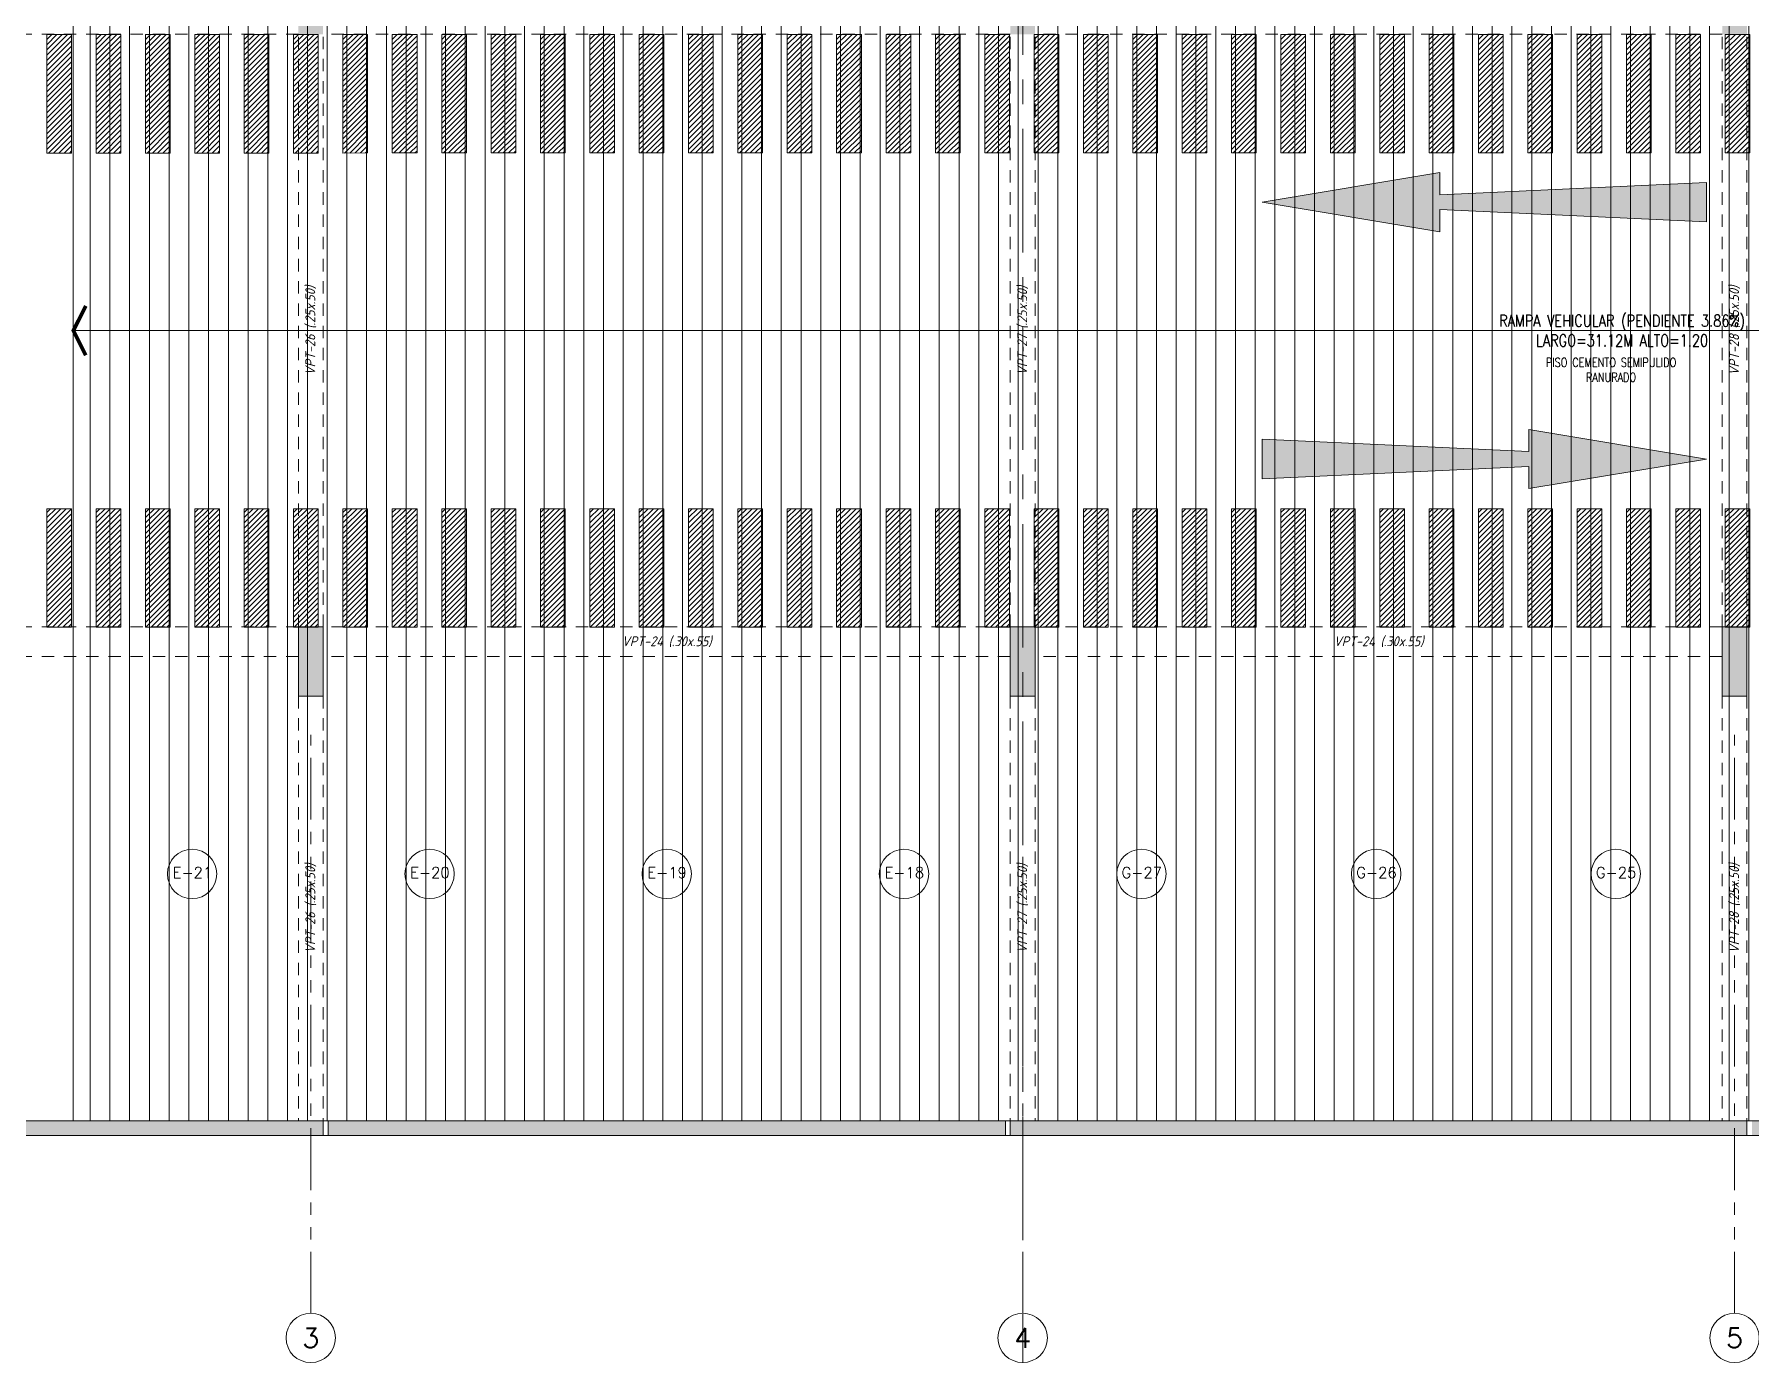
# Model space of a CAD drawing. Header units: millimetres. Extents: x 2085 to 2829, y 1352 to 1631.
# Drawn here: x 2125.02 to 2142.4, y 1440.64 to 1454.09 of the extents above; entities that cross this region are included whole.
import ezdxf
from ezdxf.enums import TextEntityAlignment as Align

# ---------------------------------------------------------------- set-up
doc = ezdxf.new("R2010")
doc.units = ezdxf.units.MM
for name, pattern in [('CENTER', [2, 1.25, -0.25, 0.25, -0.25]), ('HIDDEN', [0.375, 0.25, -0.125]), ('HIDDEN2', [0.1875, 0.125, -0.0625]), ('PHANTOM', [2.5, 1.25, -0.25, 0.25, -0.25, 0.25, -0.25]), ('PHANTOM2', [1.25, 0.625, -0.125, 0.125, -0.125, 0.125, -0.125])]:
    doc.linetypes.add(name, pattern=pattern)
doc.layers.get('0').update_dxf_attribs({"color": 251, "lineweight": 9})
for name, color, linetype, lineweight in [('A-EJES', 251, 'PHANTOM', 9), ('A-ESTRUCTURA-HATCH', 251, 'Continuous', 13), ('A-ESTRUCTURA-PLACAS', 251, 'Continuous', 13), ('A-ESTRUCTURA-VIGAS', 251, 'HIDDEN2', 13), ('A-HATCH', 251, 'Continuous', 9), ('A-LINEAS', 251, 'Continuous', 9), ('A-MUROS', 251, 'Continuous', 9), ('A-NUMERO ESTAC', 251, 'Continuous', 13), ('A-TEXTO-ACABADO PISO', 251, 'Continuous', 13), ('A-TEXTO-AMBIENTES', 251, 'Continuous', 9), ('A-TEXTO-INDICACIONES', 251, 'Continuous', 13), ('CIRCULACION PEATONAL', 251, 'Continuous', 13)]:
    doc.layers.add(name, color=color, linetype=linetype, lineweight=lineweight)
doc.layers.add('A-ETAPAS', color=251, linetype='Continuous', lineweight=9, plot=False)
doc.layers.add('A_50_Vigas Chata', color=251, linetype='HIDDEN', lineweight=13, plot=False)
doc.styles.add('APPIA -TEXTOS-GENERALES', font='isocp.shx', dxfattribs={"oblique": 15})
doc.styles.add('ROMANS', font='romans.shx', dxfattribs={"width": 0.8})

# ---------------------------------------------------------------- blocks, each defined once
blk = doc.blocks.new('EST P2')
at = {"layer": 'A-ESTRUCTURA-HATCH'}
h = blk.add_hatch(color=256, dxfattribs=at)
h.dxf.hatch_style = 1
h.paths.add_polyline_path([(-19.425, 5.95), (-23.374, 5.95), (-23.374, 5), (-25.49, 5), (-25.49, 4.85), (-23.224, 4.85), (-23.224, 5.75), (-19.575, 5.75), (-19.575, 4.85), (-18.03, 4.85), (-18.03, 5), (-19.425, 5)])
h.paths.add_polyline_path([(-25.54, 5), (-32.4, 5), (-32.4, 4.85), (-25.54, 4.85)])
h.paths.add_polyline_path([(-32.45, 5), (-39.91, 5), (-39.91, 4.85), (-32.45, 4.85)])
h.paths.add_polyline_path([(-39.96, 5), (-44.735, 5), (-44.735, 4.85), (-39.96, 4.85)])
h.paths.add_polyline_path([(-44.785, 5.05), (-45.035, 5.05), (-45.035, 0.15), (-47.24, 0.15), (-47.24, -0.15), (-44.785, -0.15)])
h.paths.add_polyline_path([(-46.99, -0.2), (-47.24, -0.2), (-47.24, -6.1), (-46.99, -6.1)])
h.paths.add_polyline_path([(-46.99, -6.15), (-47.24, -6.15), (-47.24, -11.4), (-46.99, -11.4)])
h.paths.add_polyline_path([(-39.96, -11.15), (-46.94, -11.15), (-46.94, -11.3), (-39.96, -11.3)])
h.paths.add_polyline_path([(-32.45, -11.15), (-39.91, -11.15), (-39.91, -11.3), (-32.45, -11.3)])
h.paths.add_polyline_path([(-25.54, -11.15), (-32.4, -11.15), (-32.4, -11.3), (-25.54, -11.3)])
h.paths.add_polyline_path([(-18.03, -11.15), (-25.49, -11.15), (-25.49, -11.3), (-18.03, -11.3)])
h.paths.add_polyline_path([(-11.12, -11.15), (-17.98, -11.15), (-17.98, -11.3), (-11.12, -11.3)])
h.paths.add_polyline_path([(-3.61, -11.15), (-11.07, -11.15), (-11.07, -11.3), (-3.61, -11.3)])
h.paths.add_polyline_path([(3.6, -11.15), (-3.56, -11.15), (-3.56, -11.3), (3.6, -11.3)])
h.paths.add_polyline_path([(12.2, -11.15), (3.65, -11.15), (3.65, -11.3), (12.2, -11.3)])
h.paths.add_polyline_path([(18.02, -11.15), (12.25, -11.15), (12.25, -11.3), (18.02, -11.3)])
h.paths.add_polyline_path([(23.02, -11.15), (18.07, -11.15), (18.07, -11.3), (23.02, -11.3)])
h.paths.add_polyline_path([(30.23, -11.15), (23.07, -11.15), (23.07, -11.3), (30.23, -11.3)])
h.paths.add_polyline_path([(35.53, -11.15), (30.28, -11.15), (30.28, -11.3), (35.53, -11.3)])
h.paths.add_polyline_path([(43.04, -11.15), (35.58, -11.15), (35.58, -11.3), (43.04, -11.3)])
h.paths.add_polyline_path([(49.95, -11.15), (43.09, -11.15), (43.09, -11.3), (49.95, -11.3)])
h.paths.add_polyline_path([(57.46, -11.15), (50, -11.15), (50, -11.3), (57.46, -11.3)])
h.paths.add_polyline_path([(64.37, -11.15), (57.51, -11.15), (57.51, -11.3), (64.37, -11.3)])
h.paths.add_polyline_path([(71.88, -11.15), (64.42, -11.15), (64.42, -11.3), (71.88, -11.3)])
h.paths.add_polyline_path([(59.801, -0.15), (60.001, -0.15, -0.616916), (65.272, 2.496), (65.272, -0.15), (65.422, -0.15), (65.422, 2.378, -0.221665), (66.601, -0.15), (66.801, -0.15, 0.99999)], flags=0)
h.paths.add_polyline_path([(72.801, -0.15), (73.001, -0.15, 1), (53.601, -0.15), (53.801, -0.15, -1)])
h.paths.add_polyline_path([(53.376, 5), (51.865, 5), (51.865, 4.85), (53.376, 4.85)])
h.paths.add_polyline_path([(51.865, 5), (47.915, 5), (47.915, -0.15), (50.25, -0.15), (50.25, 0), (48.065, 0), (48.065, 2.05), (50.015, 2.05), (50.015, 2.2), (48.065, 2.2), (48.065, 4.85), (51.715, 4.85), (51.715, 1.9), (51.865, 1.9), (51.865, 4.85), (51.865, 4.85)])
h.paths.add_polyline_path([(47.865, 5), (43.09, 5), (43.09, 4.85), (47.865, 4.85)])
h.paths.add_polyline_path([(43.04, 5), (35.58, 5), (35.58, 4.85), (43.04, 4.85)])
h.paths.add_polyline_path([(32.726, 5.95), (28.776, 5.95), (28.776, 5), (23.07, 5), (23.07, 4.85), (28.926, 4.85), (28.926, 5.75), (32.576, 5.75), (32.576, 4.85), (35.53, 4.85), (35.53, 5), (32.726, 5)])
h.paths.add_polyline_path([(23.02, 5), (18.07, 5), (18.07, 4.85), (23.02, 4.85)])
h.paths.add_polyline_path([(18.02, 5), (12.25, 5), (12.25, 4.85), (18.02, 4.85)])
h.paths.add_polyline_path([(12.2, 5), (5.876, 5), (5.876, 4.85), (12.2, 4.85)])
h.paths.add_polyline_path([(3.775, 5), (-3.56, 5), (-3.56, 4.85), (-0.175, 4.85), (-0.175, -0.151), (1.925, -0.151), (1.925, 0), (-0.025, 0), (-0.025, 2.05), (3.775, 2.05), (3.775, 2.2), (-0.025, 2.2), (-0.025, 4.85), (3.625, 4.85), (3.625, 3.2), (3.775, 3.2)])
h.paths.add_polyline_path([(-3.61, 5), (-11.07, 5), (-11.07, 4.85), (-3.61, 4.85)])
h.paths.add_polyline_path([(-11.12, 5), (-17.98, 5), (-17.98, 4.85), (-11.12, 4.85)])
h = blk.add_hatch(color=256, dxfattribs=at)
h.dxf.hatch_style = 1
h.paths.add_polyline_path([(-3.56, -6.15), (-3.31, -6.15), (-3.31, -6.85), (-3.56, -6.85)])
h.paths.add_polyline_path([(-3.56, 0.55), (-3.31, 0.55), (-3.31, -0.15), (-3.56, -0.15)])
h.paths.add_polyline_path([(-3.86, -6.15), (-3.61, -6.15), (-3.61, -6.85), (-3.86, -6.85)])
h.paths.add_polyline_path([(-3.86, 0.55), (-3.61, 0.55), (-3.61, -0.15), (-3.86, -0.15)])
h.paths.add_polyline_path([(-11.07, -6.15), (-10.82, -6.15), (-10.82, -6.85), (-11.07, -6.85)])
h.paths.add_polyline_path([(-11.07, 0.55), (-10.82, 0.55), (-10.82, -0.15), (-11.07, -0.15)])
h.paths.add_polyline_path([(-18.28, -6.15), (-18.03, -6.15), (-18.03, -6.85), (-18.28, -6.85)])
h.paths.add_polyline_path([(-18.28, 0.55), (-18.03, 0.55), (-18.03, -0.15), (-18.28, -0.15)])
h.paths.add_polyline_path([(-25.49, -6.15), (-25.24, -6.15), (-25.24, -6.85), (-25.49, -6.85)])
h.paths.add_polyline_path([(-25.49, 0.55), (-25.24, 0.55), (-25.24, -0.15), (-25.49, -0.15)])
h.paths.add_polyline_path([(-32.7, -6.15), (-32.45, -6.15), (-32.45, -6.85), (-32.7, -6.85)])
h.paths.add_polyline_path([(-32.7, 0.55), (-32.45, 0.55), (-32.45, -0.15), (-32.7, -0.15)])
h.paths.add_polyline_path([(-39.91, -6.15), (-39.66, -6.15), (-39.66, -6.85), (-39.91, -6.85)])
h.paths.add_polyline_path([(-39.91, 0.55), (-39.66, 0.55), (-39.66, -0.15), (-39.91, -0.15)])
h.paths.add_polyline_path([(3.65, -6.15), (3.9, -6.15), (3.9, -6.85), (3.65, -6.85)])
h.paths.add_polyline_path([(3.626, 0.55), (3.9, 0.55), (3.9, -0.15), (3.626, -0.15)])
h.paths.add_polyline_path([(42.79, -6.15), (43.04, -6.15), (43.04, -6.85), (42.79, -6.85)])
h.paths.add_polyline_path([(42.79, 0.55), (43.04, 0.55), (43.04, -0.15), (42.79, -0.15)])
h.paths.add_polyline_path([(35.58, -6.15), (35.83, -6.15), (35.83, -6.85), (35.58, -6.85)])
h.paths.add_polyline_path([(35.58, 0.55), (35.83, 0.55), (35.83, -0.15), (35.58, -0.15)])
h.paths.add_polyline_path([(35.28, -6.15), (35.53, -6.15), (35.53, -6.85), (35.28, -6.85)])
h.paths.add_polyline_path([(35.28, 0.55), (35.53, 0.55), (35.53, -0.15), (35.28, -0.15)])
h.paths.add_polyline_path([(30.28, -6.15), (30.53, -6.15), (30.53, -6.85), (30.28, -6.85)])
h.paths.add_polyline_path([(30.28, 0.55), (30.53, 0.55), (30.53, -0.15), (30.28, -0.15)])
h.paths.add_polyline_path([(23.07, -6.15), (23.32, -6.15), (23.32, -6.85), (23.07, -6.85)])
h.paths.add_polyline_path([(23.07, 0.55), (23.32, 0.55), (23.32, -0.15), (23.07, -0.15)])
h.paths.add_polyline_path([(18.07, -6.15), (18.32, -6.15), (18.32, -6.85), (18.07, -6.85)])
h.paths.add_polyline_path([(18.07, 0.55), (18.32, 0.55), (18.32, -0.15), (18.07, -0.15)])
h.paths.add_polyline_path([(10.86, -6.15), (11.11, -6.15), (11.11, -6.85), (10.86, -6.85)])
h.paths.add_polyline_path([(10.86, 0.55), (11.11, 0.55), (11.11, -0.15), (10.86, -0.15)])
h.paths.add_polyline_path([(71.63, -6.15), (71.88, -6.15), (71.88, -6.85), (71.63, -6.85)])
h.paths.add_polyline_path([(64.42, -6.15), (64.67, -6.15), (64.67, -6.85), (64.42, -6.85)])
h.paths.add_polyline_path([(57.21, -6.15), (57.46, -6.15), (57.46, -6.85), (57.21, -6.85)])
h.paths.add_polyline_path([(50, -6.15), (50.25, -6.15), (50.25, -6.85), (50, -6.85)])
at = {"layer": 'A-ESTRUCTURA-PLACAS'}
for points in [[(-32.7, -6.15), (-32.45, -6.15), (-32.45, -6.85), (-32.7, -6.85)], [(-25.49, -6.15), (-25.24, -6.15), (-25.24, -6.85), (-25.49, -6.85)], [(-18.28, -6.15), (-18.03, -6.15), (-18.03, -6.85), (-18.28, -6.85)], [(-32.45, -11.3), (-39.91, -11.3), (-39.91, -11.15), (-32.45, -11.15)], [(-25.54, -11.3), (-32.4, -11.3), (-32.4, -11.15), (-25.54, -11.15)]]:
    blk.add_lwpolyline(points, close=True, dxfattribs=at)
blk.add_lwpolyline([(-18.03, -11.15), (-18.03, -11.3), (-25.49, -11.3), (-25.49, -11.15), (-18.03, -11.15)], dxfattribs=at)
at = {"layer": 'A-ESTRUCTURA-VIGAS'}
for points in [[(-32.7, -0.15), (-39.66, -0.15)], [(-32.7, -6.15), (-32.7, -0.15)], [(-32.45, -6.15), (-32.45, -0.15)], [(-25.49, -0.15), (-32.45, -0.15)], [(-25.49, -6.15), (-25.49, -0.15)], [(-25.24, -6.15), (-25.24, -0.15)], [(-18.28, -0.15), (-25.24, -0.15)], [(-18.28, -6.15), (-18.28, -0.15)], [(-18.03, -6.15), (-18.03, -0.15)], [(-32.7, -6.15), (-39.66, -6.15)], [(-25.49, -6.15), (-32.45, -6.15)], [(-18.28, -6.15), (-25.24, -6.15)], [(-32.7, -6.45), (-39.66, -6.45)], [(-25.49, -6.45), (-32.45, -6.45)], [(-18.28, -6.45), (-25.24, -6.45)], [(-32.7, -6.85), (-32.7, -11.15)], [(-32.45, -6.85), (-32.45, -11.15)], [(-25.49, -6.85), (-25.49, -11.15)], [(-25.24, -6.85), (-25.24, -11.15)], [(-18.28, -6.85), (-18.28, -11.15)], [(-18.03, -6.85), (-18.03, -11.15)]]:
    blk.add_lwpolyline(points, dxfattribs=at)
at = {"layer": 'A_50_Vigas Chata', "char_height": 0.1, "attachment_point": 5, "rotation": 90, "style": 'APPIA -TEXTOS-GENERALES'}
for s, insert in [('VPT-26 (.25x.50)', (-32.575, -3.15)), ('VPT-27 (.25x.50)', (-25.365, -3.15)), ('VPT-28 (.25x.50)', (-18.155, -3.15)), ('VPT-26 (.25x.50)', (-32.575, -9)), ('VPT-27 (.25x.50)', (-25.365, -9)), ('VPT-28 (.25x.50)', (-18.155, -9))]:
    blk.add_mtext(s, dxfattribs=dict(at, insert=insert))
at = {"layer": 'A_50_Vigas Chata', "char_height": 0.1, "attachment_point": 5, "style": 'APPIA -TEXTOS-GENERALES'}
for insert in [(-28.97, -6.3), (-21.76, -6.3)]:
    blk.add_mtext('VPT-24 (.30x.55)', dxfattribs=dict(at, insert=insert))
blk = doc.blocks.new('*U112')
at = {"layer": 'CIRCULACION PEATONAL'}
h = blk.add_hatch(dxfattribs=at)
h.set_pattern_fill('ANSI31', color=256, scale=0.3)
h.set_pattern_definition([(45, (88.250368, 0), (-0.0265165, 0.0265165), [])])
h.paths.add_polyline_path([(88.547, 0.228), (88.297, 0.228), (88.297, -0.972), (88.547, -0.972)])
h = blk.add_hatch(dxfattribs=at)
h.set_pattern_fill('ANSI31', color=256, scale=0.3)
h.set_pattern_definition([(45, (88.750368, 0), (-0.0265165, 0.0265165), [])])
h.paths.add_polyline_path([(89.047, 0.228), (88.797, 0.228), (88.797, -0.972), (89.047, -0.972)])
h = blk.add_hatch(dxfattribs=at)
h.set_pattern_fill('ANSI31', color=256, scale=0.3)
h.set_pattern_definition([(45, (89.250368, 0), (-0.0265165, 0.0265165), [])])
h.paths.add_polyline_path([(89.547, 0.228), (89.297, 0.228), (89.297, -0.972), (89.547, -0.972)])
h = blk.add_hatch(dxfattribs=at)
h.set_pattern_fill('ANSI31', color=256, scale=0.3)
h.set_pattern_definition([(45, (89.750368, 0), (-0.0265165, 0.0265165), [])])
h.paths.add_polyline_path([(90.047, 0.228), (89.797, 0.228), (89.797, -0.972), (90.047, -0.972)])
h = blk.add_hatch(dxfattribs=at)
h.set_pattern_fill('ANSI31', color=256, scale=0.3)
h.set_pattern_definition([(45, (90.250368, 0), (-0.0265165, 0.0265165), [])])
h.paths.add_polyline_path([(90.547, 0.228), (90.297, 0.228), (90.297, -0.972), (90.547, -0.972)])
h = blk.add_hatch(dxfattribs=at)
h.set_pattern_fill('ANSI31', color=256, scale=0.3)
h.set_pattern_definition([(45, (90.750368, 0), (-0.0265165, 0.0265165), [])])
h.paths.add_polyline_path([(91.047, 0.228), (90.797, 0.228), (90.797, -0.972), (91.047, -0.972)])
h = blk.add_hatch(dxfattribs=at)
h.set_pattern_fill('ANSI31', color=256, scale=0.3)
h.set_pattern_definition([(45, (91.250368, 0), (-0.0265165, 0.0265165), [])])
h.paths.add_polyline_path([(91.547, 0.228), (91.297, 0.228), (91.297, -0.972), (91.547, -0.972)])
h = blk.add_hatch(dxfattribs=at)
h.set_pattern_fill('ANSI31', color=256, scale=0.3)
h.set_pattern_definition([(45, (91.750368, 0), (-0.0265165, 0.0265165), [])])
h.paths.add_polyline_path([(92.047, 0.228), (91.797, 0.228), (91.797, -0.972), (92.047, -0.972)])
h = blk.add_hatch(dxfattribs=at)
h.set_pattern_fill('ANSI31', color=256, scale=0.3)
h.set_pattern_definition([(45, (92.250368, 0), (-0.0265165, 0.0265165), [])])
h.paths.add_polyline_path([(92.547, 0.228), (92.297, 0.228), (92.297, -0.972), (92.547, -0.972)])
h = blk.add_hatch(dxfattribs=at)
h.set_pattern_fill('ANSI31', color=256, scale=0.3)
h.set_pattern_definition([(45, (92.750368, 0), (-0.0265165, 0.0265165), [])])
h.paths.add_polyline_path([(93.047, 0.228), (92.797, 0.228), (92.797, -0.972), (93.047, -0.972)])
h = blk.add_hatch(dxfattribs=at)
h.set_pattern_fill('ANSI31', color=256, scale=0.3)
h.set_pattern_definition([(45, (93.250368, 0), (-0.0265165, 0.0265165), [])])
h.paths.add_polyline_path([(93.547, 0.228), (93.297, 0.228), (93.297, -0.972), (93.547, -0.972)])
h = blk.add_hatch(dxfattribs=at)
h.set_pattern_fill('ANSI31', color=256, scale=0.3)
h.set_pattern_definition([(45, (93.750368, 0), (-0.0265165, 0.0265165), [])])
h.paths.add_polyline_path([(94.047, 0.228), (93.797, 0.228), (93.797, -0.972), (94.047, -0.972)])
h = blk.add_hatch(dxfattribs=at)
h.set_pattern_fill('ANSI31', color=256, scale=0.3)
h.set_pattern_definition([(45, (94.250368, 0), (-0.0265165, 0.0265165), [])])
h.paths.add_polyline_path([(94.547, 0.228), (94.297, 0.228), (94.297, -0.972), (94.547, -0.972)])
h = blk.add_hatch(dxfattribs=at)
h.set_pattern_fill('ANSI31', color=256, scale=0.3)
h.set_pattern_definition([(45, (94.750368, 0), (-0.0265165, 0.0265165), [])])
h.paths.add_polyline_path([(95.047, 0.228), (94.797, 0.228), (94.797, -0.972), (95.047, -0.972)])
h = blk.add_hatch(dxfattribs=at)
h.set_pattern_fill('ANSI31', color=256, scale=0.3)
h.set_pattern_definition([(45, (95.250368, 0), (-0.0265165, 0.0265165), [])])
h.paths.add_polyline_path([(95.547, 0.228), (95.297, 0.228), (95.297, -0.972), (95.547, -0.972)])
h = blk.add_hatch(dxfattribs=at)
h.set_pattern_fill('ANSI31', color=256, scale=0.3)
h.set_pattern_definition([(45, (95.750368, 0), (-0.0265165, 0.0265165), [])])
h.paths.add_polyline_path([(96.047, 0.228), (95.797, 0.228), (95.797, -0.972), (96.047, -0.972)])
h = blk.add_hatch(dxfattribs=at)
h.set_pattern_fill('ANSI31', color=256, scale=0.3)
h.set_pattern_definition([(45, (96.250368, 0), (-0.0265165, 0.0265165), [])])
h.paths.add_polyline_path([(96.547, 0.228), (96.297, 0.228), (96.297, -0.972), (96.547, -0.972)])
h = blk.add_hatch(dxfattribs=at)
h.set_pattern_fill('ANSI31', color=256, scale=0.3)
h.set_pattern_definition([(45, (96.750368, 0), (-0.0265165, 0.0265165), [])])
h.paths.add_polyline_path([(97.047, 0.228), (96.797, 0.228), (96.797, -0.972), (97.047, -0.972)])
h = blk.add_hatch(dxfattribs=at)
h.set_pattern_fill('ANSI31', color=256, scale=0.3)
h.set_pattern_definition([(45, (97.250368, 0), (-0.0265165, 0.0265165), [])])
h.paths.add_polyline_path([(97.547, 0.228), (97.297, 0.228), (97.297, -0.972), (97.547, -0.972)])
h = blk.add_hatch(dxfattribs=at)
h.set_pattern_fill('ANSI31', color=256, scale=0.3)
h.set_pattern_definition([(45, (97.750368, 0), (-0.0265165, 0.0265165), [])])
h.paths.add_polyline_path([(98.047, 0.228), (97.797, 0.228), (97.797, -0.972), (98.047, -0.972)])
h = blk.add_hatch(dxfattribs=at)
h.set_pattern_fill('ANSI31', color=256, scale=0.3)
h.set_pattern_definition([(45, (98.250368, 0), (-0.0265165, 0.0265165), [])])
h.paths.add_polyline_path([(98.547, 0.228), (98.297, 0.228), (98.297, -0.972), (98.547, -0.972)])
h = blk.add_hatch(dxfattribs=at)
h.set_pattern_fill('ANSI31', color=256, scale=0.3)
h.set_pattern_definition([(45, (98.750368, 0), (-0.0265165, 0.0265165), [])])
h.paths.add_polyline_path([(99.047, 0.228), (98.797, 0.228), (98.797, -0.972), (99.047, -0.972)])
h = blk.add_hatch(dxfattribs=at)
h.set_pattern_fill('ANSI31', color=256, scale=0.3)
h.set_pattern_definition([(45, (99.250368, 0), (-0.0265165, 0.0265165), [])])
h.paths.add_polyline_path([(99.547, 0.228), (99.297, 0.228), (99.297, -0.972), (99.547, -0.972)])
h = blk.add_hatch(dxfattribs=at)
h.set_pattern_fill('ANSI31', color=256, scale=0.3)
h.set_pattern_definition([(45, (99.750368, 0), (-0.0265165, 0.0265165), [])])
h.paths.add_polyline_path([(100.047, 0.228), (99.797, 0.228), (99.797, -0.972), (100.047, -0.972)])
h = blk.add_hatch(dxfattribs=at)
h.set_pattern_fill('ANSI31', color=256, scale=0.3)
h.set_pattern_definition([(45, (100.250368, 0), (-0.0265165, 0.0265165), [])])
h.paths.add_polyline_path([(100.547, 0.228), (100.297, 0.228), (100.297, -0.972), (100.547, -0.972)])
h = blk.add_hatch(dxfattribs=at)
h.set_pattern_fill('ANSI31', color=256, scale=0.3)
h.set_pattern_definition([(45, (100.750368, 0), (-0.0265165, 0.0265165), [])])
h.paths.add_polyline_path([(101.047, 0.228), (100.797, 0.228), (100.797, -0.972), (101.047, -0.972)])
h = blk.add_hatch(dxfattribs=at)
h.set_pattern_fill('ANSI31', color=256, scale=0.3)
h.set_pattern_definition([(45, (101.250368, 0), (-0.0265165, 0.0265165), [])])
h.paths.add_polyline_path([(101.547, 0.228), (101.297, 0.228), (101.297, -0.972), (101.547, -0.972)])
h = blk.add_hatch(dxfattribs=at)
h.set_pattern_fill('ANSI31', color=256, scale=0.3)
h.set_pattern_definition([(45, (101.750368, 0), (-0.0265165, 0.0265165), [])])
h.paths.add_polyline_path([(102.047, 0.228), (101.797, 0.228), (101.797, -0.972), (102.047, -0.972)])
h = blk.add_hatch(dxfattribs=at)
h.set_pattern_fill('ANSI31', color=256, scale=0.3)
h.set_pattern_definition([(45, (102.250368, 0), (-0.0265165, 0.0265165), [])])
h.paths.add_polyline_path([(102.547, 0.228), (102.297, 0.228), (102.297, -0.972), (102.547, -0.972)])
h = blk.add_hatch(dxfattribs=at)
h.set_pattern_fill('ANSI31', color=256, scale=0.3)
h.set_pattern_definition([(45, (102.750368, 0), (-0.0265165, 0.0265165), [])])
h.paths.add_polyline_path([(103.047, 0.228), (102.797, 0.228), (102.797, -0.972), (103.047, -0.972)])
h = blk.add_hatch(dxfattribs=at)
h.set_pattern_fill('ANSI31', color=256, scale=0.3)
h.set_pattern_definition([(45, (103.250368, 0), (-0.0265165, 0.0265165), [])])
h.paths.add_polyline_path([(103.547, 0.228), (103.297, 0.228), (103.297, -0.972), (103.547, -0.972)])
h = blk.add_hatch(dxfattribs=at)
h.set_pattern_fill('ANSI31', color=256, scale=0.3)
h.set_pattern_definition([(45, (103.750368, 0), (-0.0265165, 0.0265165), [])])
h.paths.add_polyline_path([(104.047, 0.228), (103.797, 0.228), (103.797, -0.972), (104.047, -0.972)])
h = blk.add_hatch(dxfattribs=at)
h.set_pattern_fill('ANSI31', color=256, scale=0.3)
h.set_pattern_definition([(45, (104.250368, 0), (-0.0265165, 0.0265165), [])])
h.paths.add_polyline_path([(104.547, 0.228), (104.297, 0.228), (104.297, -0.972), (104.547, -0.972)])
h = blk.add_hatch(dxfattribs=at)
h.set_pattern_fill('ANSI31', color=256, scale=0.3)
h.set_pattern_definition([(45, (104.750368, 0), (-0.0265165, 0.0265165), [])])
h.paths.add_polyline_path([(105.047, 0.228), (104.797, 0.228), (104.797, -0.972), (105.047, -0.972)])
h = blk.add_hatch(dxfattribs=at)
h.set_pattern_fill('ANSI31', color=256, scale=0.3)
h.set_pattern_definition([(45, (105.250368, 0), (-0.0265165, 0.0265165), [])])
h.paths.add_polyline_path([(105.547, 0.228), (105.297, 0.228), (105.297, -0.972), (105.547, -0.972)])
for points in [[(88.297, -0.972), (88.547, -0.972), (88.547, 0.228), (88.297, 0.228)], [(88.797, -0.972), (89.047, -0.972), (89.047, 0.228), (88.797, 0.228)], [(89.297, -0.972), (89.547, -0.972), (89.547, 0.228), (89.297, 0.228)], [(89.797, -0.972), (90.047, -0.972), (90.047, 0.228), (89.797, 0.228)], [(90.297, -0.972), (90.547, -0.972), (90.547, 0.228), (90.297, 0.228)], [(90.797, -0.972), (91.047, -0.972), (91.047, 0.228), (90.797, 0.228)], [(91.297, -0.972), (91.547, -0.972), (91.547, 0.228), (91.297, 0.228)], [(91.797, -0.972), (92.047, -0.972), (92.047, 0.228), (91.797, 0.228)], [(92.297, -0.972), (92.547, -0.972), (92.547, 0.228), (92.297, 0.228)], [(92.797, -0.972), (93.047, -0.972), (93.047, 0.228), (92.797, 0.228)], [(93.297, -0.972), (93.547, -0.972), (93.547, 0.228), (93.297, 0.228)], [(93.797, -0.972), (94.047, -0.972), (94.047, 0.228), (93.797, 0.228)], [(94.297, -0.972), (94.547, -0.972), (94.547, 0.228), (94.297, 0.228)], [(94.797, -0.972), (95.047, -0.972), (95.047, 0.228), (94.797, 0.228)], [(95.297, -0.972), (95.547, -0.972), (95.547, 0.228), (95.297, 0.228)], [(95.797, -0.972), (96.047, -0.972), (96.047, 0.228), (95.797, 0.228)], [(96.297, -0.972), (96.547, -0.972), (96.547, 0.228), (96.297, 0.228)], [(96.797, -0.972), (97.047, -0.972), (97.047, 0.228), (96.797, 0.228)], [(97.297, -0.972), (97.547, -0.972), (97.547, 0.228), (97.297, 0.228)], [(97.797, -0.972), (98.047, -0.972), (98.047, 0.228), (97.797, 0.228)], [(98.297, -0.972), (98.547, -0.972), (98.547, 0.228), (98.297, 0.228)], [(98.797, -0.972), (99.047, -0.972), (99.047, 0.228), (98.797, 0.228)], [(99.297, -0.972), (99.547, -0.972), (99.547, 0.228), (99.297, 0.228)], [(99.797, -0.972), (100.047, -0.972), (100.047, 0.228), (99.797, 0.228)], [(100.297, -0.972), (100.547, -0.972), (100.547, 0.228), (100.297, 0.228)], [(100.797, -0.972), (101.047, -0.972), (101.047, 0.228), (100.797, 0.228)], [(101.297, -0.972), (101.547, -0.972), (101.547, 0.228), (101.297, 0.228)], [(101.797, -0.972), (102.047, -0.972), (102.047, 0.228), (101.797, 0.228)], [(102.297, -0.972), (102.547, -0.972), (102.547, 0.228), (102.297, 0.228)], [(102.797, -0.972), (103.047, -0.972), (103.047, 0.228), (102.797, 0.228)], [(103.297, -0.972), (103.547, -0.972), (103.547, 0.228), (103.297, 0.228)], [(103.797, -0.972), (104.047, -0.972), (104.047, 0.228), (103.797, 0.228)], [(104.297, -0.972), (104.547, -0.972), (104.547, 0.228), (104.297, 0.228)], [(104.797, -0.972), (105.047, -0.972), (105.047, 0.228), (104.797, 0.228)], [(105.297, -0.972), (105.547, -0.972), (105.547, 0.228), (105.297, 0.228)]]:
    blk.add_lwpolyline(points, close=True, dxfattribs=at)
blk = doc.blocks.new('EJES 1P')
at = {"layer": 'A-EJES', "linetype": 'PHANTOM2'}
for points in [[(12.434, -18.151), (12.434, -12.292)], [(19.644, -18.151), (19.644, -12.292)], [(26.854, -18.151), (26.854, -12.292)]]:
    blk.add_lwpolyline(points, dxfattribs=at)
at = {"layer": 'A-EJES', "linetype": 'Continuous'}
for centre in [(12.434, -18.398), (19.644, -18.398), (26.854, -18.398)]:
    blk.add_circle(centre, 0.25, dxfattribs=at)
at = {"layer": 'A-EJES', "linetype": 'Continuous', "style": 'ROMANS'}
for s, p in [('3', (12.434, -18.398)), ('4', (19.644, -18.398)), ('5', (26.854, -18.398))]:
    blk.add_text(s, height=0.2, dxfattribs=at).set_placement(p, align=Align.MIDDLE_CENTER)
blk = doc.blocks.new('*U110')
at = {"layer": 'CIRCULACION PEATONAL'}
h = blk.add_hatch(dxfattribs=at)
h.set_pattern_fill('ANSI31', color=256, scale=0.3)
h.set_pattern_definition([(45, (79.250368, 0), (-0.0265165, 0.0265165), [])])
h.paths.add_polyline_path([(79.547, 0.228), (79.297, 0.228), (79.297, -0.972), (79.547, -0.972)])
h = blk.add_hatch(dxfattribs=at)
h.set_pattern_fill('ANSI31', color=256, scale=0.3)
h.set_pattern_definition([(45, (79.750368, 0), (-0.0265165, 0.0265165), [])])
h.paths.add_polyline_path([(80.047, 0.228), (79.797, 0.228), (79.797, -0.972), (80.047, -0.972)])
h = blk.add_hatch(dxfattribs=at)
h.set_pattern_fill('ANSI31', color=256, scale=0.3)
h.set_pattern_definition([(45, (80.250368, 0), (-0.0265165, 0.0265165), [])])
h.paths.add_polyline_path([(80.547, 0.228), (80.297, 0.228), (80.297, -0.972), (80.547, -0.972)])
h = blk.add_hatch(dxfattribs=at)
h.set_pattern_fill('ANSI31', color=256, scale=0.3)
h.set_pattern_definition([(45, (80.750368, 0), (-0.0265165, 0.0265165), [])])
h.paths.add_polyline_path([(81.047, 0.228), (80.797, 0.228), (80.797, -0.972), (81.047, -0.972)])
h = blk.add_hatch(dxfattribs=at)
h.set_pattern_fill('ANSI31', color=256, scale=0.3)
h.set_pattern_definition([(45, (81.250368, 0), (-0.0265165, 0.0265165), [])])
h.paths.add_polyline_path([(81.547, 0.228), (81.297, 0.228), (81.297, -0.972), (81.547, -0.972)])
h = blk.add_hatch(dxfattribs=at)
h.set_pattern_fill('ANSI31', color=256, scale=0.3)
h.set_pattern_definition([(45, (81.750368, 0), (-0.0265165, 0.0265165), [])])
h.paths.add_polyline_path([(82.047, 0.228), (81.797, 0.228), (81.797, -0.972), (82.047, -0.972)])
h = blk.add_hatch(dxfattribs=at)
h.set_pattern_fill('ANSI31', color=256, scale=0.3)
h.set_pattern_definition([(45, (82.250368, 0), (-0.0265165, 0.0265165), [])])
h.paths.add_polyline_path([(82.547, 0.228), (82.297, 0.228), (82.297, -0.972), (82.547, -0.972)])
h = blk.add_hatch(dxfattribs=at)
h.set_pattern_fill('ANSI31', color=256, scale=0.3)
h.set_pattern_definition([(45, (82.750368, 0), (-0.0265165, 0.0265165), [])])
h.paths.add_polyline_path([(83.047, 0.228), (82.797, 0.228), (82.797, -0.972), (83.047, -0.972)])
h = blk.add_hatch(dxfattribs=at)
h.set_pattern_fill('ANSI31', color=256, scale=0.3)
h.set_pattern_definition([(45, (83.250368, 0), (-0.0265165, 0.0265165), [])])
h.paths.add_polyline_path([(83.547, 0.228), (83.297, 0.228), (83.297, -0.972), (83.547, -0.972)])
h = blk.add_hatch(dxfattribs=at)
h.set_pattern_fill('ANSI31', color=256, scale=0.3)
h.set_pattern_definition([(45, (83.750368, 0), (-0.0265165, 0.0265165), [])])
h.paths.add_polyline_path([(84.047, 0.228), (83.797, 0.228), (83.797, -0.972), (84.047, -0.972)])
h = blk.add_hatch(dxfattribs=at)
h.set_pattern_fill('ANSI31', color=256, scale=0.3)
h.set_pattern_definition([(45, (84.250368, 0), (-0.0265165, 0.0265165), [])])
h.paths.add_polyline_path([(84.547, 0.228), (84.297, 0.228), (84.297, -0.972), (84.547, -0.972)])
h = blk.add_hatch(dxfattribs=at)
h.set_pattern_fill('ANSI31', color=256, scale=0.3)
h.set_pattern_definition([(45, (84.750368, 0), (-0.0265165, 0.0265165), [])])
h.paths.add_polyline_path([(85.047, 0.228), (84.797, 0.228), (84.797, -0.972), (85.047, -0.972)])
h = blk.add_hatch(dxfattribs=at)
h.set_pattern_fill('ANSI31', color=256, scale=0.3)
h.set_pattern_definition([(45, (85.250368, 0), (-0.0265165, 0.0265165), [])])
h.paths.add_polyline_path([(85.547, 0.228), (85.297, 0.228), (85.297, -0.972), (85.547, -0.972)])
h = blk.add_hatch(dxfattribs=at)
h.set_pattern_fill('ANSI31', color=256, scale=0.3)
h.set_pattern_definition([(45, (85.750368, 0), (-0.0265165, 0.0265165), [])])
h.paths.add_polyline_path([(86.047, 0.228), (85.797, 0.228), (85.797, -0.972), (86.047, -0.972)])
h = blk.add_hatch(dxfattribs=at)
h.set_pattern_fill('ANSI31', color=256, scale=0.3)
h.set_pattern_definition([(45, (86.250368, 0), (-0.0265165, 0.0265165), [])])
h.paths.add_polyline_path([(86.547, 0.228), (86.297, 0.228), (86.297, -0.972), (86.547, -0.972)])
h = blk.add_hatch(dxfattribs=at)
h.set_pattern_fill('ANSI31', color=256, scale=0.3)
h.set_pattern_definition([(45, (86.750368, 0), (-0.0265165, 0.0265165), [])])
h.paths.add_polyline_path([(87.047, 0.228), (86.797, 0.228), (86.797, -0.972), (87.047, -0.972)])
h = blk.add_hatch(dxfattribs=at)
h.set_pattern_fill('ANSI31', color=256, scale=0.3)
h.set_pattern_definition([(45, (87.250368, 0), (-0.0265165, 0.0265165), [])])
h.paths.add_polyline_path([(87.547, 0.228), (87.297, 0.228), (87.297, -0.972), (87.547, -0.972)])
h = blk.add_hatch(dxfattribs=at)
h.set_pattern_fill('ANSI31', color=256, scale=0.3)
h.set_pattern_definition([(45, (87.750368, 0), (-0.0265165, 0.0265165), [])])
h.paths.add_polyline_path([(88.047, 0.228), (87.797, 0.228), (87.797, -0.972), (88.047, -0.972)])
h = blk.add_hatch(dxfattribs=at)
h.set_pattern_fill('ANSI31', color=256, scale=0.3)
h.set_pattern_definition([(45, (88.250368, 0), (-0.0265165, 0.0265165), [])])
h.paths.add_polyline_path([(88.547, 0.228), (88.297, 0.228), (88.297, -0.972), (88.547, -0.972)])
h = blk.add_hatch(dxfattribs=at)
h.set_pattern_fill('ANSI31', color=256, scale=0.3)
h.set_pattern_definition([(45, (88.750368, 0), (-0.0265165, 0.0265165), [])])
h.paths.add_polyline_path([(89.047, 0.228), (88.797, 0.228), (88.797, -0.972), (89.047, -0.972)])
h = blk.add_hatch(dxfattribs=at)
h.set_pattern_fill('ANSI31', color=256, scale=0.3)
h.set_pattern_definition([(45, (89.250368, 0), (-0.0265165, 0.0265165), [])])
h.paths.add_polyline_path([(89.547, 0.228), (89.297, 0.228), (89.297, -0.972), (89.547, -0.972)])
h = blk.add_hatch(dxfattribs=at)
h.set_pattern_fill('ANSI31', color=256, scale=0.3)
h.set_pattern_definition([(45, (89.750368, 0), (-0.0265165, 0.0265165), [])])
h.paths.add_polyline_path([(90.047, 0.228), (89.797, 0.228), (89.797, -0.972), (90.047, -0.972)])
h = blk.add_hatch(dxfattribs=at)
h.set_pattern_fill('ANSI31', color=256, scale=0.3)
h.set_pattern_definition([(45, (90.250368, 0), (-0.0265165, 0.0265165), [])])
h.paths.add_polyline_path([(90.547, 0.228), (90.297, 0.228), (90.297, -0.972), (90.547, -0.972)])
h = blk.add_hatch(dxfattribs=at)
h.set_pattern_fill('ANSI31', color=256, scale=0.3)
h.set_pattern_definition([(45, (90.750368, 0), (-0.0265165, 0.0265165), [])])
h.paths.add_polyline_path([(91.047, 0.228), (90.797, 0.228), (90.797, -0.972), (91.047, -0.972)])
h = blk.add_hatch(dxfattribs=at)
h.set_pattern_fill('ANSI31', color=256, scale=0.3)
h.set_pattern_definition([(45, (91.250368, 0), (-0.0265165, 0.0265165), [])])
h.paths.add_polyline_path([(91.547, 0.228), (91.297, 0.228), (91.297, -0.972), (91.547, -0.972)])
h = blk.add_hatch(dxfattribs=at)
h.set_pattern_fill('ANSI31', color=256, scale=0.3)
h.set_pattern_definition([(45, (91.750368, 0), (-0.0265165, 0.0265165), [])])
h.paths.add_polyline_path([(92.047, 0.228), (91.797, 0.228), (91.797, -0.972), (92.047, -0.972)])
h = blk.add_hatch(dxfattribs=at)
h.set_pattern_fill('ANSI31', color=256, scale=0.3)
h.set_pattern_definition([(45, (92.250368, 0), (-0.0265165, 0.0265165), [])])
h.paths.add_polyline_path([(92.547, 0.228), (92.297, 0.228), (92.297, -0.972), (92.547, -0.972)])
h = blk.add_hatch(dxfattribs=at)
h.set_pattern_fill('ANSI31', color=256, scale=0.3)
h.set_pattern_definition([(45, (92.750368, 0), (-0.0265165, 0.0265165), [])])
h.paths.add_polyline_path([(93.047, 0.228), (92.797, 0.228), (92.797, -0.972), (93.047, -0.972)])
h = blk.add_hatch(dxfattribs=at)
h.set_pattern_fill('ANSI31', color=256, scale=0.3)
h.set_pattern_definition([(45, (93.250368, 0), (-0.0265165, 0.0265165), [])])
h.paths.add_polyline_path([(93.547, 0.228), (93.297, 0.228), (93.297, -0.972), (93.547, -0.972)])
h = blk.add_hatch(dxfattribs=at)
h.set_pattern_fill('ANSI31', color=256, scale=0.3)
h.set_pattern_definition([(45, (93.750368, 0), (-0.0265165, 0.0265165), [])])
h.paths.add_polyline_path([(94.047, 0.228), (93.797, 0.228), (93.797, -0.972), (94.047, -0.972)])
h = blk.add_hatch(dxfattribs=at)
h.set_pattern_fill('ANSI31', color=256, scale=0.3)
h.set_pattern_definition([(45, (94.250368, 0), (-0.0265165, 0.0265165), [])])
h.paths.add_polyline_path([(94.547, 0.228), (94.297, 0.228), (94.297, -0.972), (94.547, -0.972)])
h = blk.add_hatch(dxfattribs=at)
h.set_pattern_fill('ANSI31', color=256, scale=0.3)
h.set_pattern_definition([(45, (94.750368, 0), (-0.0265165, 0.0265165), [])])
h.paths.add_polyline_path([(95.047, 0.228), (94.797, 0.228), (94.797, -0.972), (95.047, -0.972)])
h = blk.add_hatch(dxfattribs=at)
h.set_pattern_fill('ANSI31', color=256, scale=0.3)
h.set_pattern_definition([(45, (95.250368, 0), (-0.0265165, 0.0265165), [])])
h.paths.add_polyline_path([(95.547, 0.228), (95.297, 0.228), (95.297, -0.972), (95.547, -0.972)])
h = blk.add_hatch(dxfattribs=at)
h.set_pattern_fill('ANSI31', color=256, scale=0.3)
h.set_pattern_definition([(45, (95.750368, 0), (-0.0265165, 0.0265165), [])])
h.paths.add_polyline_path([(96.047, 0.228), (95.797, 0.228), (95.797, -0.972), (96.047, -0.972)])
h = blk.add_hatch(dxfattribs=at)
h.set_pattern_fill('ANSI31', color=256, scale=0.3)
h.set_pattern_definition([(45, (96.250368, 0), (-0.0265165, 0.0265165), [])])
h.paths.add_polyline_path([(96.547, 0.228), (96.297, 0.228), (96.297, -0.972), (96.547, -0.972)])
for points in [[(79.297, -0.972), (79.547, -0.972), (79.547, 0.228), (79.297, 0.228)], [(79.797, -0.972), (80.047, -0.972), (80.047, 0.228), (79.797, 0.228)], [(80.297, -0.972), (80.547, -0.972), (80.547, 0.228), (80.297, 0.228)], [(80.797, -0.972), (81.047, -0.972), (81.047, 0.228), (80.797, 0.228)], [(81.297, -0.972), (81.547, -0.972), (81.547, 0.228), (81.297, 0.228)], [(81.797, -0.972), (82.047, -0.972), (82.047, 0.228), (81.797, 0.228)], [(82.297, -0.972), (82.547, -0.972), (82.547, 0.228), (82.297, 0.228)], [(82.797, -0.972), (83.047, -0.972), (83.047, 0.228), (82.797, 0.228)], [(83.297, -0.972), (83.547, -0.972), (83.547, 0.228), (83.297, 0.228)], [(83.797, -0.972), (84.047, -0.972), (84.047, 0.228), (83.797, 0.228)], [(84.297, -0.972), (84.547, -0.972), (84.547, 0.228), (84.297, 0.228)], [(84.797, -0.972), (85.047, -0.972), (85.047, 0.228), (84.797, 0.228)], [(85.297, -0.972), (85.547, -0.972), (85.547, 0.228), (85.297, 0.228)], [(85.797, -0.972), (86.047, -0.972), (86.047, 0.228), (85.797, 0.228)], [(86.297, -0.972), (86.547, -0.972), (86.547, 0.228), (86.297, 0.228)], [(86.797, -0.972), (87.047, -0.972), (87.047, 0.228), (86.797, 0.228)], [(87.297, -0.972), (87.547, -0.972), (87.547, 0.228), (87.297, 0.228)], [(87.797, -0.972), (88.047, -0.972), (88.047, 0.228), (87.797, 0.228)], [(88.297, -0.972), (88.547, -0.972), (88.547, 0.228), (88.297, 0.228)], [(88.797, -0.972), (89.047, -0.972), (89.047, 0.228), (88.797, 0.228)], [(89.297, -0.972), (89.547, -0.972), (89.547, 0.228), (89.297, 0.228)], [(89.797, -0.972), (90.047, -0.972), (90.047, 0.228), (89.797, 0.228)], [(90.297, -0.972), (90.547, -0.972), (90.547, 0.228), (90.297, 0.228)], [(90.797, -0.972), (91.047, -0.972), (91.047, 0.228), (90.797, 0.228)], [(91.297, -0.972), (91.547, -0.972), (91.547, 0.228), (91.297, 0.228)], [(91.797, -0.972), (92.047, -0.972), (92.047, 0.228), (91.797, 0.228)], [(92.297, -0.972), (92.547, -0.972), (92.547, 0.228), (92.297, 0.228)], [(92.797, -0.972), (93.047, -0.972), (93.047, 0.228), (92.797, 0.228)], [(93.297, -0.972), (93.547, -0.972), (93.547, 0.228), (93.297, 0.228)], [(93.797, -0.972), (94.047, -0.972), (94.047, 0.228), (93.797, 0.228)], [(94.297, -0.972), (94.547, -0.972), (94.547, 0.228), (94.297, 0.228)], [(94.797, -0.972), (95.047, -0.972), (95.047, 0.228), (94.797, 0.228)], [(95.297, -0.972), (95.547, -0.972), (95.547, 0.228), (95.297, 0.228)], [(95.797, -0.972), (96.047, -0.972), (96.047, 0.228), (95.797, 0.228)], [(96.297, -0.972), (96.547, -0.972), (96.547, 0.228), (96.297, 0.228)]]:
    blk.add_lwpolyline(points, close=True, dxfattribs=at)
blk = doc.blocks.new('PO_GUARDIA CIVIL ESQ FAISANES_PLANTAS_Sotanos_REVA_2022.01.24 - copia$0$XREF_SOTANOS - ETAPA 1-2020.06.26$0$frr')
at = {"transparency": 33554687}
blk.add_hatch(color=8, dxfattribs=at).paths.add_polyline_path([(0.002, -0.011), (-0.002, -0.011), (-0.3, -1.8), (-0.075, -1.8), (-0.2, -4.5), (0.2, -4.5), (0.075, -1.8), (0.3, -1.8)])
at = {"color": 7}
blk.add_lwpolyline([(-0.2, -4.5), (0.2, -4.5), (0.075, -1.8), (0.3, -1.8), (0, 0), (-0.3, -1.8), (-0.075, -1.8)], close=True, dxfattribs=at)
blk = doc.blocks.new('EJE')
at = {"linetype": 'Continuous'}
blk.add_circle((0, 0), 0.5, dxfattribs=at)
at = {"layer": 'A-TEXTO-INDICACIONES', "style": 'ROMANS'}
blk.add_attdef('EJE', text='', height=0.22, rotation=0, dxfattribs=at).set_placement((0.007, 0.028), align=Align.MIDDLE_CENTER)

msp = doc.modelspace()

# ---------------------------------------------------------------- hatches: boundary and pattern name
at = {"layer": 'A-HATCH'}
h = msp.add_hatch(dxfattribs=at)
h.set_pattern_fill('_USER', color=256, scale=0.2, angle=90, pattern_type=0)
h.set_pattern_definition([(90, (2156.78018, 1451.08745), (-0.2, 1e-17), [])])
h.paths.add_polyline_path([(2125.41, 1459.088), (2125.41, 1443.088), (2156.53, 1443.088), (2156.53, 1459.088)])

# ---------------------------------------------------------------- linework, layer by layer
msp.add_line((2125.41, 1451.088), (2156.53, 1451.088))
at = {"const_width": 0.0375}
for points in [[(2125.536, 1450.838), (2125.41, 1451.088), (2125.536, 1451.338)], [(2125.536, 1450.838), (2125.411, 1451.088), (2125.536, 1451.338)]]:
    msp.add_lwpolyline(points, dxfattribs=at)
at = {"layer": 'A-ETAPAS', "linetype": 'CENTER'}
msp.add_line((2135.025, 1465.13), (2135.025, 1440.639), dxfattribs=at)
at = {"layer": 'A-ETAPAS', "color": 4, "linetype": 'CENTER'}
msp.add_line((2135.026, 1465.13), (2135.026, 1440.64), dxfattribs=at)
at = {"layer": 'A-LINEAS'}
msp.add_lwpolyline([(2125.41, 1459.088), (2125.41, 1443.088), (2156.53, 1443.088), (2156.53, 1459.088)], close=True, dxfattribs=at)
at = {"layer": 'A-MUROS'}
for p, q in [((2232.266, 1443.088), (2113.4, 1443.088)), ((2113.4, 1442.938), (2232.266, 1442.938))]:
    msp.add_line(p, q, dxfattribs=at)
for points in [[(2127.69, 1448.088), (2127.94, 1448.088), (2127.94, 1447.388), (2127.69, 1447.388)], [(2134.9, 1448.088), (2135.15, 1448.088), (2135.15, 1447.388), (2134.9, 1447.388)], [(2142.11, 1448.088), (2142.36, 1448.088), (2142.36, 1447.388), (2142.11, 1447.388)]]:
    msp.add_lwpolyline(points, close=True, dxfattribs=at)

# ---------------------------------------------------------------- block references
for name, p in [('EJES 1P', (2115.381, 1459.288)), ('EST P2', (2160.39, 1454.238))]:
    msp.add_blockref(name, p)
at = {"rotation": 180.0005141974605}
for name, p in [('*U110', (2221.688, 1453.115)), ('*U112', (2230.688, 1448.314))]:
    msp.add_blockref(name, p, dxfattribs=at)
at = {"transparency": 33554483}
for p, rotation in [((2137.45, 1452.388), 90), ((2141.95, 1449.788), 270)]:
    msp.add_blockref('PO_GUARDIA CIVIL ESQ FAISANES_PLANTAS_Sotanos_REVA_2022.01.24 - copia$0$XREF_SOTANOS - ETAPA 1-2020.06.26$0$frr', p, dxfattribs=dict(at, rotation=rotation))
at = {"layer": 'A-NUMERO ESTAC', "xscale": 0.5, "yscale": 0.5, "zscale": 0.5}
for p, values in [((2126.613, 1445.587), {'EJE': 'E-21'}), ((2129.018, 1445.587), {'EJE': 'E-20'}), ((2131.42, 1445.587), {'EJE': 'E-19'}), ((2133.823, 1445.587), {'EJE': 'E-18'}), ((2136.228, 1445.587), {'EJE': 'G-27'}), ((2138.605, 1445.587), {'EJE': 'G-26'}), ((2141.032, 1445.587), {'EJE': 'G-25'})]:
    msp.add_blockref('EJE', p, dxfattribs=at).add_auto_attribs(values)

# ---------------------------------------------------------------- texts
at = {"layer": 'A-TEXTO-ACABADO PISO', "insert": (2140.984, 1450.811), "char_height": 0.09, "attachment_point": 2, "style": 'ROMANS'}
msp.add_mtext_dynamic_manual_height_columns('PISO CEMENTO SEMIPULIDO RANURADO', width=1.58631, gutter_width=12.5, heights=[0], dxfattribs=at)
at = {"layer": 'A-TEXTO-AMBIENTES', "insert": (2141.095, 1451.088), "char_height": 0.12, "width": 7.19157, "attachment_point": 5, "style": 'ROMANS'}
msp.add_mtext('RAMPA VEHICULAR (PENDIENTE 3.86%)\\PLARGO=31.12M ALTO=1.20 ', dxfattribs=at)

doc.saveas('drawing.dxf')
